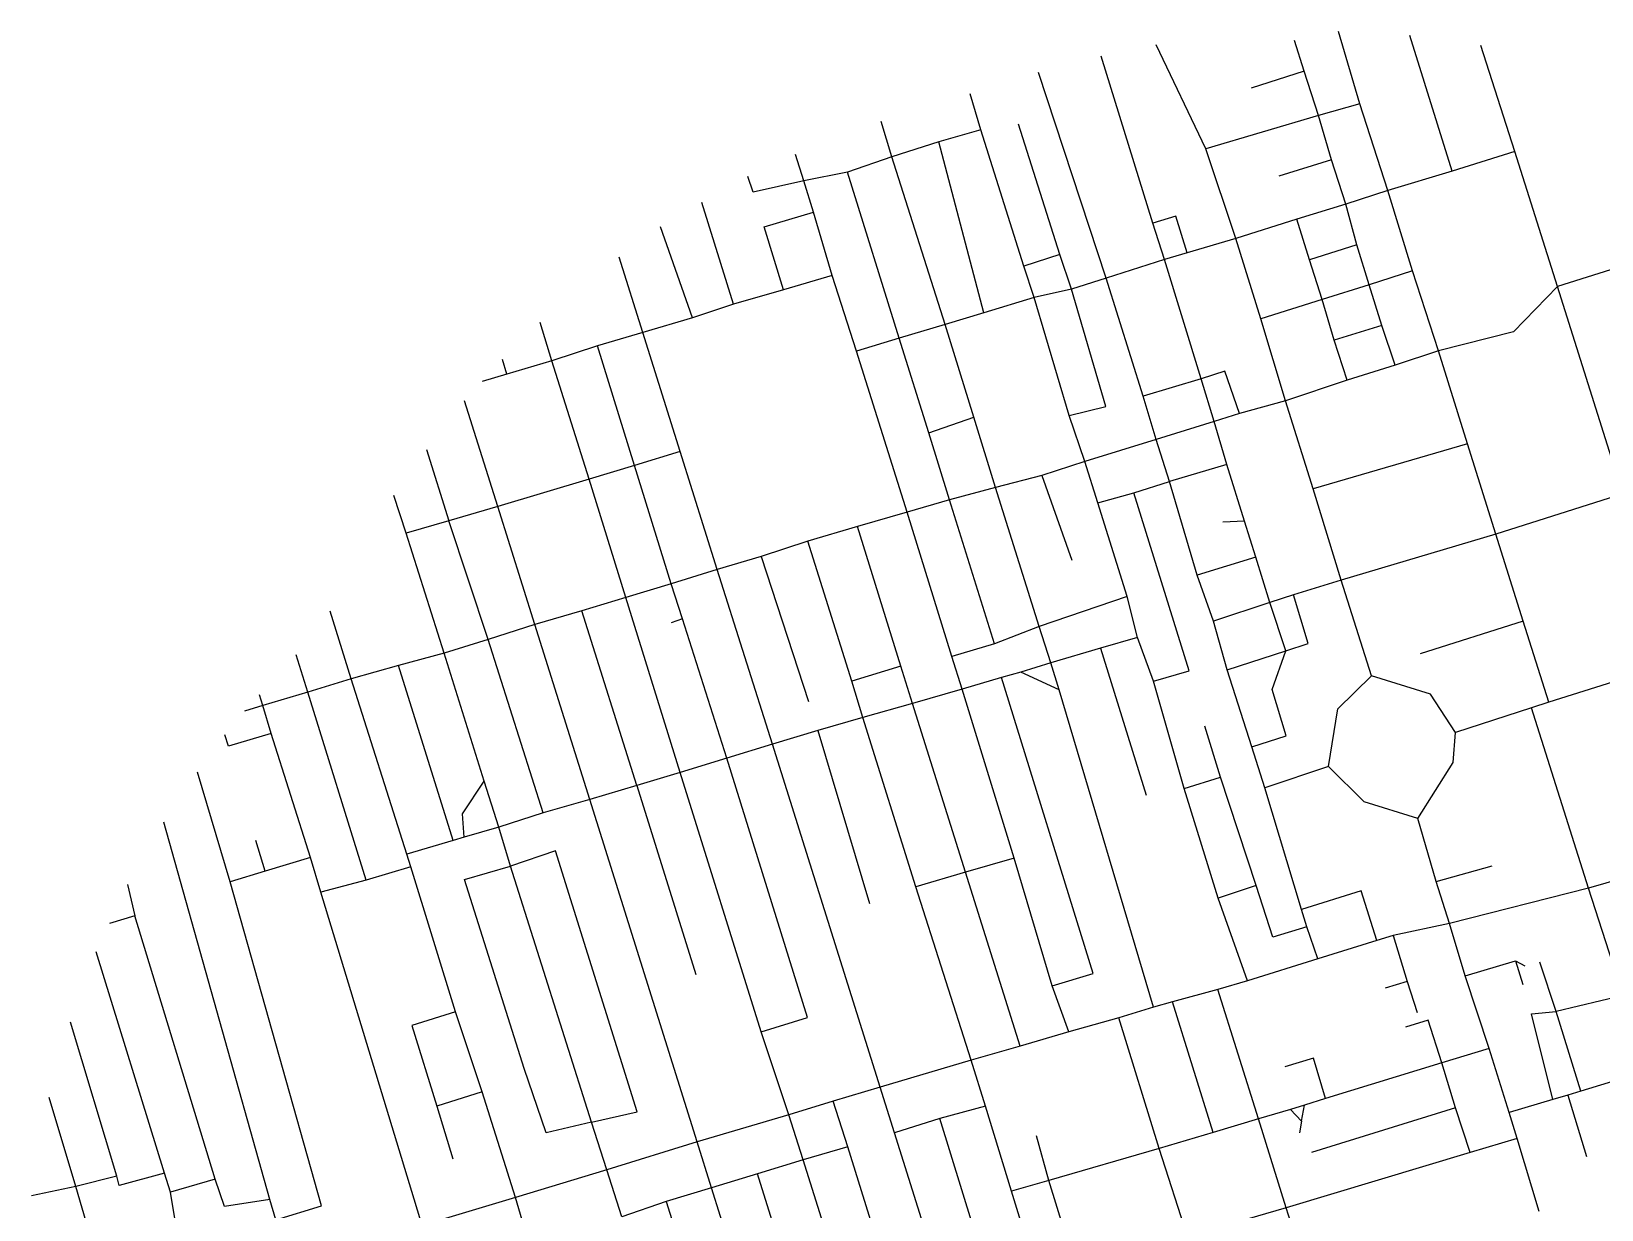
# Model space of a CAD drawing. Header units: metres. Extents: x 627474 to 630104, y 4833498 to 4836089.
# Drawn here: x 627481 to 629174, y 4834818 to 4836089 of the extents above; entities that cross this region are included whole.
import ezdxf

# ---------------------------------------------------------------- set-up
doc = ezdxf.new("R2010")
doc.units = ezdxf.units.M

msp = doc.modelspace()

# ---------------------------------------------------------------- linework, layer by layer
at = {"layer": 'ROADS'}
for points in [[(628853.2, 4836045.8), (628842.8, 4836078.7)], [(628913.4, 4836010.6), (628890.3, 4836088.5)], [(629012.8, 4835938), (628967.2, 4836084.2)], [(628690.3, 4835881.9), (628634.6, 4836062)], [(628747.2, 4835961.9), (628693.7, 4836074)], [(629080.5, 4835958.9), (629043.9, 4836073.4)], [(628639.7, 4835822.6), (628567, 4836044.3)], [(628853.2, 4836045.8), (628796.1, 4836027.5)], [(628868.6, 4835997.8), (628853.2, 4836045.8)], [(628504.6, 4835982.6), (628493.2, 4836021.2)], [(628913.4, 4836010.6), (628868.6, 4835997.8)], [(628943.4, 4835917.2), (628913.4, 4836010.6)], [(628868.6, 4835997.8), (628747.2, 4835961.9)], [(628882.7, 4835950.1), (628868.6, 4835997.8)], [(628408.7, 4835953.5), (628397.4, 4835991.5)], [(628504.6, 4835982.6), (628459.5, 4835969.5)], [(628551.2, 4835835.6), (628504.6, 4835982.6)], [(628589.8, 4835848.2), (628545.3, 4835988.4)], [(628459.5, 4835969.5), (628408.7, 4835953.5)], [(628508, 4835785.1), (628459.5, 4835969.5)], [(628779.5, 4835865.4), (628747.2, 4835961.9)], [(629080.5, 4835958.9), (629012.8, 4835938)], [(629126.3, 4835813.5), (629080.5, 4835958.9)], [(628313.9, 4835927.4), (628304.9, 4835955.9)], [(628408.7, 4835953.5), (628360.9, 4835936.9)], [(628466.3, 4835772.7), (628408.7, 4835953.5)], [(628882.7, 4835950.1), (628825.9, 4835932.4)], [(628898.1, 4835902.4), (628882.7, 4835950.1)], [(628313.9, 4835927.4), (628259.2, 4835915.3), (628253.6, 4835932.3)], [(628360.9, 4835936.9), (628313.9, 4835927.4)], [(628324.3, 4835893.6), (628313.9, 4835927.4)], [(628416.7, 4835758), (628360.9, 4835936.9)], [(629012.8, 4835938), (628943.4, 4835917.2)], [(628943.4, 4835917.2), (628898.1, 4835902.4)], [(628970.2, 4835830.3), (628943.4, 4835917.2)], [(628238.1, 4835794.4), (628204, 4835904.1)], [(628291.9, 4835809.8), (628271, 4835877.8), (628324.3, 4835893.6)], [(628344.3, 4835825.3), (628324.3, 4835893.6)], [(628898.1, 4835902.4), (628845.5, 4835886.2)], [(628910, 4835858.3), (628898.1, 4835902.4)], [(628193.7, 4835779.9), (628159.5, 4835877.9)], [(628727.2, 4835849.8), (628715, 4835889.4), (628690.3, 4835881.9)], [(628702.7, 4835842.5), (628690.3, 4835881.9)], [(628845.5, 4835886.2), (628779.5, 4835865.4)], [(628859.2, 4835842.3), (628845.5, 4835886.2)], [(628779.5, 4835865.4), (628727.2, 4835849.8)], [(628806.7, 4835778.8), (628779.5, 4835865.4)], [(628910, 4835858.3), (628859.2, 4835842.3)], [(628923.5, 4835815.4), (628910, 4835858.3)], [(628140.2, 4835763.8), (628114.9, 4835845.3)], [(628589.8, 4835848.2), (628551.2, 4835835.6)], [(628602.5, 4835810.5), (628589.8, 4835848.2)], [(628702.7, 4835842.5), (628639.7, 4835822.6)], [(628727.2, 4835849.8), (628702.7, 4835842.5)], [(628742.4, 4835714), (628702.7, 4835842.5)], [(628872.7, 4835799.4), (628859.2, 4835842.3)], [(629247.7, 4835851.5), (629126.3, 4835813.5)], [(628344.3, 4835825.3), (628291.9, 4835809.8)], [(628370.8, 4835743.9), (628344.3, 4835825.3)], [(628562.1, 4835801.7), (628551.2, 4835835.6)], [(628970.2, 4835830.3), (628923.5, 4835815.4)], [(628998.1, 4835744.1), (628970.2, 4835830.3)], [(628291.9, 4835809.8), (628238.1, 4835794.4)], [(628602.5, 4835810.5), (628562.1, 4835801.7)], [(628599.8, 4835674.5), (628639.6, 4835684.2), (628602.5, 4835810.5)], [(628639.7, 4835822.6), (628602.5, 4835810.5)], [(628679.7, 4835695.2), (628639.7, 4835822.6)], [(628923.5, 4835815.4), (628872.7, 4835799.4)], [(628937.1, 4835771.5), (628923.5, 4835815.4)], [(629126.3, 4835813.5), (629078.9, 4835764.5), (628998.1, 4835744.1)], [(629196.9, 4835589.9), (629126.3, 4835813.5)], [(628238.1, 4835794.4), (628193.7, 4835779.9)], [(628562.1, 4835801.7), (628508, 4835785.1)], [(628599.8, 4835674.5), (628562.1, 4835801.7)], [(628872.7, 4835799.4), (628806.7, 4835778.8)], [(628885.8, 4835755.6), (628872.7, 4835799.4)], [(628042.1, 4835733.4), (628029.6, 4835774.7)], [(628193.7, 4835779.9), (628140.2, 4835763.8)], [(628466.3, 4835772.7), (628416.7, 4835758)], [(628508, 4835785.1), (628466.3, 4835772.7)], [(628497, 4835672.8), (628466.3, 4835772.7)], [(628833.1, 4835690.4), (628806.7, 4835778.8)], [(628140.2, 4835763.8), (628091.5, 4835749.5)], [(628180.5, 4835635.8), (628140.2, 4835763.8)], [(628416.7, 4835758), (628370.8, 4835743.9)], [(628448.6, 4835655.6), (628416.7, 4835758)], [(628937.1, 4835771.5), (628885.8, 4835755.6)], [(628899.5, 4835712.4), (628885.8, 4835755.6)], [(628951.3, 4835728.9), (628937.1, 4835771.5)], [(628091.5, 4835749.5), (628042.1, 4835733.4)], [(628131.3, 4835620.6), (628091.5, 4835749.5)], [(628425.1, 4835570.3), (628370.8, 4835743.9)], [(628998.1, 4835744.1), (628951.3, 4835728.9)], [(629029.4, 4835644), (628998.1, 4835744.1)], [(627993.8, 4835719.1), (627989, 4835735)], [(628042.1, 4835733.4), (627993.8, 4835719.1)], [(628082.3, 4835606), (628042.1, 4835733.4)], [(628783.5, 4835676.5), (628767.9, 4835722.2), (628742.4, 4835714)], [(628951.3, 4835728.9), (628899.5, 4835712.4)], [(627993.8, 4835719.1), (627967.1, 4835711)], [(628742.4, 4835714), (628679.7, 4835695.2)], [(628756.4, 4835667.9), (628742.4, 4835714)], [(628899.5, 4835712.4), (628833.1, 4835690.4)], [(627984.1, 4835576.4), (627948.1, 4835690.4)], [(628693.6, 4835648.5), (628679.7, 4835695.2)], [(628833.1, 4835690.4), (628783.5, 4835676.5)], [(628862.9, 4835595.4), (628833.1, 4835690.4)], [(628448.6, 4835655.6), (628497, 4835672.8)], [(628520.5, 4835596.7), (628497, 4835672.8)], [(628616.9, 4835624.9), (628599.8, 4835674.5)], [(628783.5, 4835676.5), (628756.4, 4835667.9)], [(628470.9, 4835583.5), (628448.6, 4835655.6)], [(628756.4, 4835667.9), (628693.6, 4835648.5)], [(628770, 4835621.8), (628756.4, 4835667.9)], [(627907.2, 4835637.9), (627931.3, 4835560.8)], [(628693.6, 4835648.5), (628616.9, 4835624.9)], [(628708.1, 4835603.2), (628693.6, 4835648.5)], [(629029.4, 4835644), (628862.9, 4835595.4)], [(629059.9, 4835546.6), (629029.4, 4835644)], [(628131.3, 4835620.6), (628082.3, 4835606)], [(628180.5, 4835635.8), (628131.3, 4835620.6)], [(628170.9, 4835493.1), (628131.3, 4835620.6)], [(628220.5, 4835508.6), (628180.5, 4835635.8)], [(628616.9, 4835624.9), (628570.4, 4835609.8)], [(628631, 4835580.2), (628616.9, 4835624.9)], [(628770, 4835621.8), (628708.1, 4835603.2)], [(628789.1, 4835560.6), (628770, 4835621.8)], [(628082.3, 4835606), (627984.1, 4835576.4)], [(628121.9, 4835478.2), (628082.3, 4835606)], [(628570.4, 4835609.8), (628520.5, 4835596.7)], [(628570.4, 4835609.8), (628602.8, 4835518.4)], [(627885.2, 4835547.5), (627871.9, 4835588.3)], [(628520.5, 4835596.7), (628470.9, 4835583.5)], [(628567.7, 4835446.9), (628520.5, 4835596.7)], [(628631, 4835580.2), (628669.7, 4835591.2)], [(628669.7, 4835591.2), (628708.1, 4835603.2)], [(628690.9, 4835388), (628729.3, 4835399.2), (628669.7, 4835591.2)], [(628738, 4835502.4), (628708.1, 4835603.2)], [(628893.1, 4835497.1), (628862.9, 4835595.4)], [(629196.9, 4835589.9), (629059.9, 4835546.6)], [(627984.1, 4835576.4), (627931.3, 4835560.8)], [(628023.9, 4835449.1), (627984.1, 4835576.4)], [(628425.1, 4835570.3), (628371.6, 4835554.8)], [(628470.9, 4835583.5), (628425.1, 4835570.3)], [(628473.4, 4835414.7), (628425.1, 4835570.3)], [(628519.5, 4835428.2), (628470.9, 4835583.5)], [(628662.5, 4835479.2), (628631, 4835580.2)], [(627931.3, 4835560.8), (627885.2, 4835547.5)], [(627973.6, 4835433), (627931.3, 4835560.8)], [(628371.6, 4835554.8), (628318.1, 4835539)], [(628418.6, 4835404.2), (628371.6, 4835554.8)], [(628789.1, 4835560.6), (628765.6, 4835559.6)], [(628801, 4835521.9), (628789.1, 4835560.6)], [(627926, 4835418.4), (627885.2, 4835547.5)], [(628318.1, 4835539), (628267.9, 4835522.4)], [(628365.7, 4835387.9), (628318.1, 4835539)], [(629059.9, 4835546.6), (628893.1, 4835497.1)], [(629089.4, 4835452.8), (629059.9, 4835546.6)], [(628267.9, 4835522.4), (628220.5, 4835508.6)], [(628267.9, 4835522.4), (628319, 4835366.3)], [(628801, 4835521.9), (628738, 4835502.4)], [(628816.4, 4835473), (628801, 4835521.9)], [(628220.5, 4835508.6), (628170.9, 4835493.1)], [(628280, 4835320), (628220.5, 4835508.6)], [(628755.4, 4835452.7), (628738, 4835502.4)], [(628170.9, 4835493.1), (628121.9, 4835478.2)], [(628183, 4835455.4), (628170.9, 4835493.1)], [(628893.1, 4835497.1), (628841.9, 4835481)], [(628925.9, 4835393.9), (628893.1, 4835497.1)], [(628121.9, 4835478.2), (628074.5, 4835463.9)], [(628180.6, 4835289.7), (628121.9, 4835478.2)], [(628662.5, 4835479.2), (628567.7, 4835446.9)], [(628673.5, 4835435.3), (628662.5, 4835479.2)], [(628816.4, 4835473), (628755.4, 4835452.7)], [(628841.9, 4835481), (628816.4, 4835473)], [(628833.7, 4835420.8), (628816.4, 4835473)], [(628833.7, 4835420.8), (628857.6, 4835428.6), (628841.9, 4835481)], [(627825.9, 4835390.4), (627803.3, 4835463.5)], [(628074.5, 4835463.9), (628023.9, 4835449.1)], [(628133.8, 4835275.7), (628074.5, 4835463.9)], [(628183, 4835455.4), (628170.8, 4835451)], [(628230.7, 4835305), (628183, 4835455.4)], [(628770.4, 4835400.2), (628755.4, 4835452.7)], [(629089.4, 4835452.8), (628978.3, 4835417.6)], [(629117.2, 4835365.3), (629089.4, 4835452.8)], [(628023.9, 4835449.1), (627973.6, 4835433)], [(628083.3, 4835260.5), (628023.9, 4835449.1)], [(628567.7, 4835446.9), (628519.5, 4835428.2)], [(628580.2, 4835407.7), (628567.7, 4835446.9)], [(628673.5, 4835435.3), (628633.7, 4835423.6)], [(628690.9, 4835388), (628673.5, 4835435.3)], [(627926, 4835418.4), (627876.7, 4835404.8)], [(627973.6, 4835433), (627926, 4835418.4)], [(627969.3, 4835280.3), (627926, 4835418.4)], [(628032.9, 4835246.2), (627973.6, 4835433)], [(628519.5, 4835428.2), (628473.4, 4835414.7)], [(628633.7, 4835423.6), (628580.2, 4835407.7)], [(628633.7, 4835423.6), (628682.8, 4835265.1)], [(628770.4, 4835400.2), (628833.7, 4835420.8)], [(628796.8, 4835317.4), (628834, 4835329.3), (628818.9, 4835378.9), (628833.7, 4835420.8)], [(627779.1, 4835376.3), (627766.5, 4835416.6)], [(627876.7, 4835404.8), (627825.9, 4835390.4)], [(627935.8, 4835216.3), (627876.7, 4835404.8)], [(628418.6, 4835404.2), (628365.7, 4835387.9)], [(628431.2, 4835363.9), (628418.6, 4835404.2)], [(628484.6, 4835379.4), (628473.4, 4835414.7)], [(628580.2, 4835407.7), (628547.9, 4835397.8)], [(628589, 4835378.6), (628580.2, 4835407.7)], [(628796.8, 4835317.4), (628770.4, 4835400.2)], [(629255.6, 4835409), (629117.2, 4835365.3)], [(627825.9, 4835390.4), (627779.1, 4835376.3)], [(627886, 4835201.6), (627825.9, 4835390.4)], [(628377.6, 4835348.8), (628365.7, 4835387.9)], [(628527.1, 4835391.9), (628484.6, 4835379.4)], [(628547.9, 4835397.8), (628527.1, 4835391.9)], [(628581.5, 4835059.7), (628625.9, 4835072.8), (628527.1, 4835391.9)], [(628589, 4835378.6), (628547.9, 4835397.8)], [(628723.8, 4835272.4), (628690.9, 4835388)], [(628879.6, 4835296.2), (628889.5, 4835358.2), (628925.9, 4835393.9)], [(629016.5, 4835332.8), (628989.4, 4835373.9), (628925.9, 4835393.9)], [(627730.5, 4835361.7), (627727.1, 4835373.4)], [(627779.1, 4835376.3), (627730.5, 4835361.7)], [(627842, 4835173.5), (627779.1, 4835376.3)], [(628484.6, 4835379.4), (628431.2, 4835363.9)], [(628540.6, 4835197.1), (628484.6, 4835379.4)], [(628690.7, 4835036.6), (628589, 4835378.6)], [(627730.5, 4835361.7), (627711, 4835355.6)], [(627739.6, 4835331.8), (627730.5, 4835361.7)], [(628431.2, 4835363.9), (628377.6, 4835348.8)], [(628488, 4835182.2), (628431.2, 4835363.9)], [(629098.3, 4835359.2), (629016.5, 4835332.8)], [(629117.2, 4835365.3), (629098.3, 4835359.2)], [(629159.9, 4835164.8), (629098.3, 4835359.2)], [(628328.9, 4835334.7), (628280, 4835320)], [(628377.6, 4835348.8), (628328.9, 4835334.7)], [(628328.9, 4835334.7), (628384.8, 4835148.2)], [(628434.5, 4835166.3), (628377.6, 4835348.8)], [(628763.2, 4835284.5), (628746.1, 4835339.5)], [(628975.8, 4835240.1), (629013.9, 4835300.5), (629016.5, 4835332.8)], [(627739.6, 4835331.8), (627693.5, 4835318.1), (627689.8, 4835330.1)], [(627782, 4835197.9), (627739.6, 4835331.8)], [(628280, 4835320), (628230.7, 4835305)], [(628396.2, 4834950.2), (628280, 4835320)], [(628810.9, 4835273), (628796.8, 4835317.4)], [(628230.7, 4835305), (628180.6, 4835289.7)], [(628267.9, 4835009.9), (628318, 4835025.5), (628230.7, 4835305)], [(627695.4, 4835171.7), (627660.2, 4835290)], [(628180.6, 4835289.7), (628133.8, 4835275.7)], [(628267.9, 4835009.9), (628180.6, 4835289.7)], [(628723.8, 4835272.4), (628763.2, 4835284.5)], [(628801.5, 4835167.7), (628763.2, 4835284.5)], [(628879.6, 4835296.2), (628810.9, 4835273)], [(628975.8, 4835240.1), (628917.8, 4835257.8), (628879.6, 4835296.2)], [(627947.6, 4835219.8), (627945.7, 4835244.9), (627969.3, 4835280.3)], [(627985, 4835230.5), (627969.3, 4835280.3)], [(628133.8, 4835275.7), (628083.3, 4835260.5)], [(628133.8, 4835275.7), (628197.5, 4835072)], [(628760.5, 4835154.1), (628723.8, 4835272.4)], [(628850.5, 4835141.8), (628810.9, 4835273)], [(628083.3, 4835260.5), (628032.9, 4835246.2)], [(628198.8, 4834891.5), (628083.3, 4835260.5)], [(627738.2, 4834829.1), (627623.9, 4835235.9)], [(628032.9, 4835246.2), (627985, 4835230.5)], [(628995.6, 4835172.2), (628975.8, 4835240.1)], [(627733.1, 4835183.1), (627722.9, 4835216.2)], [(627935.8, 4835216.3), (627886, 4835201.6)], [(627947.6, 4835219.8), (627935.8, 4835216.3)], [(627985, 4835230.5), (627947.6, 4835219.8)], [(627997.6, 4835188.6), (627985, 4835230.5)], [(627782, 4835197.9), (627733.1, 4835183.1)], [(627793.1, 4835160.6), (627782, 4835197.9)], [(627890.1, 4835187.9), (627886, 4835201.6)], [(628085, 4834912.5), (628134.3, 4834923.6), (628046, 4835205.1), (627997.6, 4835188.6)], [(628540.6, 4835197.1), (628488, 4835182.2)], [(628581.5, 4835059.7), (628540.6, 4835197.1)], [(627733.1, 4835183.1), (627695.4, 4835171.7)], [(627890.1, 4835187.9), (627842, 4835173.5)], [(627938.5, 4835031.4), (627890.1, 4835187.9)], [(628085, 4834912.5), (628036.1, 4834901.1), (628012.2, 4834970.5), (627948.2, 4835174.1), (627997.6, 4835188.6)], [(628085, 4834912.5), (627997.6, 4835188.6)], [(628488, 4835182.2), (628434.5, 4835166.3)], [(628547.1, 4834994.5), (628488, 4835182.2)], [(628995.6, 4835172.2), (629056.1, 4835189.1)], [(629253.4, 4835191.7), (629159.9, 4835164.8)], [(627584.8, 4835168.8), (627592.5, 4835135.2)], [(627744.7, 4834807.4), (627793.7, 4834822.4), (627695.4, 4835171.7)], [(627842, 4835173.5), (627793.1, 4835160.6)], [(628494.3, 4834979.4), (628434.5, 4835166.3)], [(628801.5, 4835167.7), (628760.5, 4835154.1)], [(628856.1, 4835123.3), (628819.4, 4835112.1), (628801.5, 4835167.7)], [(629010.1, 4835126.8), (628995.6, 4835172.2)], [(629159.9, 4835164.8), (629010.1, 4835126.8)], [(629197.3, 4835049.2), (629159.9, 4835164.8)], [(627902.4, 4834801.4), (627793.1, 4835160.6)], [(628792.1, 4835064.9), (628760.5, 4835154.1)], [(628931.6, 4835108.4), (628914.6, 4835162), (628850.5, 4835141.8)], [(627592.5, 4835135.2), (627565.2, 4835126.7)], [(627679.2, 4834851.1), (627592.5, 4835135.2)], [(628856.1, 4835123.3), (628850.5, 4835141.8)], [(628868.2, 4835088.7), (628856.1, 4835123.3)], [(628949.4, 4835114), (628931.6, 4835108.4)], [(629010.1, 4835126.8), (628949.4, 4835114)], [(628949.4, 4835114), (628964.4, 4835064.3)], [(629026.9, 4835070.3), (629010.1, 4835126.8)], [(627624.6, 4834857.7), (627551, 4835096.2)], [(628931.6, 4835108.4), (628868.2, 4835088.7)], [(628868.2, 4835088.7), (628792.1, 4835064.9)], [(629026.9, 4835070.3), (629081.3, 4835086.4)], [(629081.3, 4835086.4), (629088.9, 4835061.1)], [(629081.3, 4835086.4), (629091.1, 4835081.3)], [(629124.9, 4835032.1), (629107.5, 4835085.1)], [(628792.1, 4835064.9), (628760.2, 4835055.8)], [(628964.4, 4835064.3), (628940.6, 4835057.1)], [(628964.4, 4835064.3), (628975.1, 4835030.8)], [(629052.6, 4834992.2), (629026.9, 4835070.3)], [(628599.5, 4835010), (628581.5, 4835059.7)], [(628760.2, 4835055.8), (628711.4, 4835042.5)], [(628804.2, 4834916.2), (628760.2, 4835055.8)], [(629197.3, 4835049.2), (629124.9, 4835032.1)], [(627938.5, 4835031.4), (627891.3, 4835016.8), (627918.2, 4834929.9)], [(627966.9, 4834945.5), (627938.5, 4835031.4)], [(628690.7, 4835036.6), (628653.3, 4835025)], [(628711.4, 4835042.5), (628690.7, 4835036.6)], [(628755.3, 4834901.4), (628711.4, 4835042.5)], [(629121.4, 4834937), (629098.5, 4835029.3), (629124.9, 4835032.1)], [(629151.6, 4834946.2), (629124.9, 4835032.1)], [(627573.1, 4834854.5), (627523.3, 4835020.6)], [(628653.3, 4835025), (628599.5, 4835010)], [(628696.9, 4834884.3), (628653.3, 4835025)], [(629001.7, 4834976.7), (628987, 4835022.5), (628962.4, 4835015.1)], [(628297.7, 4834920.7), (628267.9, 4835009.9)], [(628547.1, 4834994.5), (628494.3, 4834979.4)], [(628599.5, 4835010), (628547.1, 4834994.5)], [(628494.3, 4834979.4), (628396.2, 4834950.2)], [(628509.6, 4834929.9), (628494.3, 4834979.4)], [(628876.3, 4834938.2), (628863.5, 4834981.6), (628832.3, 4834972.2)], [(629052.6, 4834992.2), (629001.7, 4834976.7)], [(629074.3, 4834922.9), (629052.6, 4834992.2)], [(629001.7, 4834976.7), (628876.3, 4834938.2)], [(629016.6, 4834928.1), (629001.7, 4834976.7)], [(629223.6, 4834968.1), (629151.6, 4834946.2)], [(627966.9, 4834945.5), (627918.2, 4834929.9)], [(628002.9, 4834831.5), (627966.9, 4834945.5)], [(628396.2, 4834950.2), (628345.6, 4834935.2)], [(628411.5, 4834901.3), (628396.2, 4834950.2)], [(629151.6, 4834946.2), (629137.7, 4834941.9)], [(627529.1, 4834843.4), (627500.4, 4834939.2)], [(627918.2, 4834929.9), (627935.4, 4834873.1)], [(628345.6, 4834935.2), (628297.7, 4834920.7)], [(628361.2, 4834885.9), (628345.6, 4834935.2)], [(628509.6, 4834929.9), (628460.5, 4834916.7)], [(628537.9, 4834838.1), (628509.6, 4834929.9)], [(628838.7, 4834926.4), (628804.2, 4834916.2)], [(628853.7, 4834931.1), (628838.7, 4834926.4)], [(628838.7, 4834926.4), (628850.5, 4834913.6)], [(628850.5, 4834913.6), (628853.7, 4834931.1)], [(628876.3, 4834938.2), (628853.7, 4834931.1)], [(629016.6, 4834928.1), (628861.2, 4834880)], [(629032.2, 4834880), (629016.6, 4834928.1)], [(629121.4, 4834937), (629074.3, 4834922.9)], [(629137.7, 4834941.9), (629121.4, 4834937)], [(629137.7, 4834941.9), (629157.6, 4834875.7)], [(628101.5, 4834861.4), (628085, 4834912.5)], [(628297.7, 4834920.7), (628198.8, 4834891.5)], [(628313, 4834871.9), (628297.7, 4834920.7)], [(628460.5, 4834916.7), (628411.5, 4834901.3)], [(628519.9, 4834724.3), (628460.5, 4834916.7)], [(628804.2, 4834916.2), (628755.3, 4834901.4)], [(628834, 4834820.4), (628804.2, 4834916.2)], [(628850.5, 4834913.6), (628848.4, 4834901.1)], [(629082.9, 4834895), (629074.3, 4834922.9)], [(628471.7, 4834710), (628411.5, 4834901.3)], [(628578.1, 4834849.8), (628564.6, 4834897.9)], [(628755.3, 4834901.4), (628696.9, 4834884.3)], [(629082.9, 4834895), (629032.2, 4834880)], [(629106.7, 4834816.4), (629082.9, 4834895)], [(628198.8, 4834891.5), (628101.5, 4834861.4)], [(628214.4, 4834841.7), (628198.8, 4834891.5)], [(628361.2, 4834885.9), (628313, 4834871.9)], [(628427.2, 4834674.3), (628361.2, 4834885.9)], [(628696.9, 4834884.3), (628578.1, 4834849.8)], [(628727.5, 4834789.3), (628696.9, 4834884.3)], [(629032.2, 4834880), (628834, 4834820.4)], [(628101.5, 4834861.4), (628002.9, 4834831.5)], [(628117.5, 4834810.5), (628101.5, 4834861.4)], [(628313, 4834871.9), (628263.8, 4834856.9)], [(628364.5, 4834708.6), (628313, 4834871.9)], [(627529.1, 4834843.4), (627481.1, 4834833.1)], [(627573.1, 4834854.5), (627529.1, 4834843.4)], [(627542.5, 4834796.6), (627529.1, 4834843.4)], [(627624.6, 4834857.7), (627575.6, 4834844.4), (627573.1, 4834854.5)], [(627631, 4834837.1), (627624.6, 4834857.7)], [(627679.2, 4834851.1), (627631, 4834837.1)], [(627738.2, 4834829.1), (627689.4, 4834821.7), (627679.2, 4834851.1)], [(628214.4, 4834841.7), (628165.6, 4834827.2)], [(628263.8, 4834856.9), (628214.4, 4834841.7)], [(628272.5, 4834656.3), (628214.4, 4834841.7)], [(628321.8, 4834671.6), (628263.8, 4834856.9)], [(628578.1, 4834849.8), (628537.9, 4834838.1)], [(628607.9, 4834753.1), (628578.1, 4834849.8)], [(627638.6, 4834791.7), (627631, 4834837.1)], [(627744.7, 4834807.4), (627738.2, 4834829.1)], [(628002.9, 4834831.5), (627902.4, 4834801.4)], [(628018.2, 4834780), (628002.9, 4834831.5)], [(628165.6, 4834827.2), (628117.5, 4834810.5)], [(628165.6, 4834827.2), (628223.6, 4834642)], [(628568.4, 4834739), (628537.9, 4834838.1)], [(628834, 4834820.4), (628727.5, 4834789.3)], [(628858.9, 4834741.1), (628834, 4834820.4)]]:
    msp.add_lwpolyline(points, dxfattribs=at)

doc.saveas('drawing.dxf')
